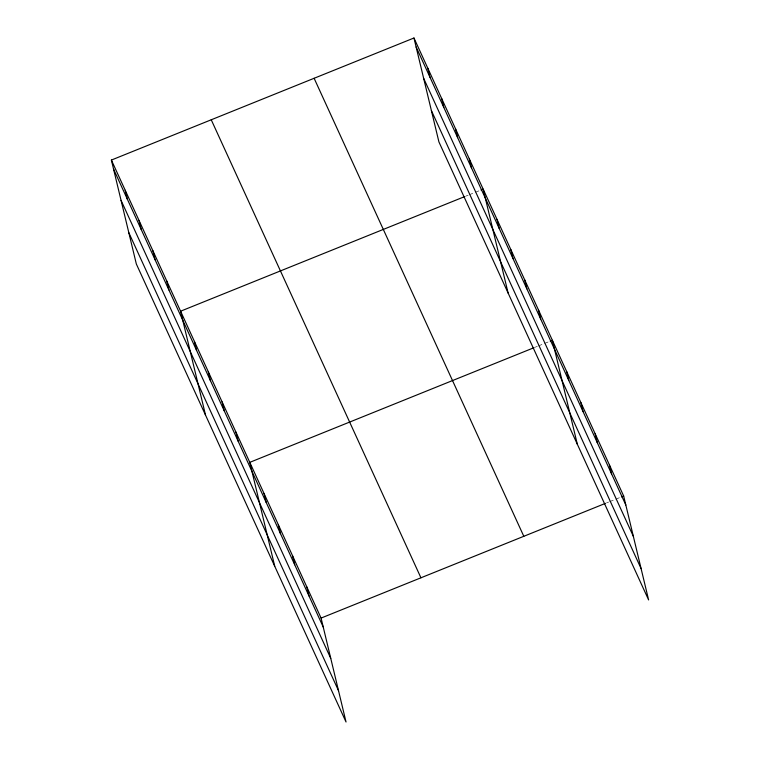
<?xml version="1.0" encoding="UTF-8"?>
<svg xmlns="http://www.w3.org/2000/svg" width="760" height="760" viewBox="0 0 760 760"><rect width="100%" height="100%" fill="white"/><g stroke="black" fill="none" stroke-linecap="round" stroke-linejoin="round"><path stroke-width="0.57" stroke-dasharray="3.8 2.85" d="M465.984 196.07L468.131 195.206M469.205 194.778L479.949 190.446M535.192 347.216L537.339 346.351M538.413 345.914L549.147 341.582M606.489 502.939L608.636 502.075M609.71 501.638L620.445 497.306"/><path stroke-width="1.14" d="M111.387 160.066L321.081 618.079L346.037 722L136.334 263.986L111.387 160.066L413.962 38L623.665 496.014L648.612 599.934L438.919 141.92L413.962 38M464.911 196.507L180.585 311.21L205.532 415.131M481.023 190.009L483.17 189.145L508.117 293.065M534.119 347.652L249.784 462.355L274.74 566.276M550.221 341.154L552.368 340.29L577.315 444.21M321.081 618.079L605.416 503.376M621.519 496.878L623.665 496.014M416.128 46.987L625.822 505.001M423.643 78.318L633.346 536.332M431.395 110.599L641.088 568.603M314.117 78.28L523.811 536.294M211.242 119.785L420.935 577.799M113.544 169.052L323.247 627.067M121.068 200.383L330.762 658.397M128.81 232.664L338.513 690.669M609.406 464.863L611.562 473.851M595.146 433.722L597.303 442.709M580.887 402.572L583.043 411.568M566.628 371.431L568.784 380.418M538.526 310.061L540.683 319.048M524.685 279.832L526.841 288.819M510.844 249.603L513 258.59M497.002 219.374L499.168 228.361M469.328 158.916L471.485 167.903M455.487 128.687L457.644 137.674M441.645 98.458L443.802 107.445M427.804 68.229L429.96 77.216M306.822 586.929L308.988 595.925M292.562 555.788L294.728 564.775M278.302 524.647L280.469 533.634M264.043 493.497L266.209 502.483M235.951 432.126L238.108 441.113M222.11 401.897L224.266 410.884M208.268 371.668L210.425 380.655M194.427 341.44L196.583 350.426M166.744 280.981L168.9 289.969M152.902 250.752L155.068 259.74M139.07 220.523L141.227 229.51M125.229 190.294L127.385 199.281"/></g></svg>
